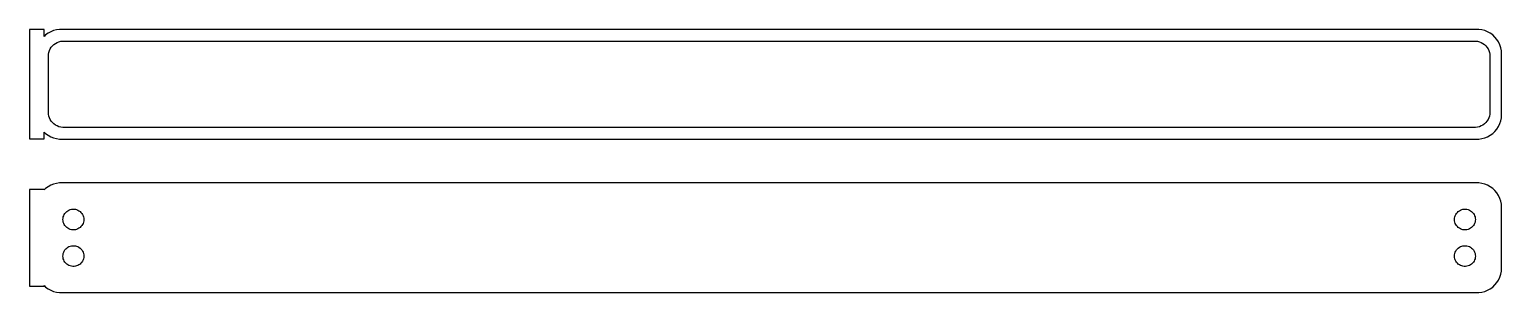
# Model space of a CAD drawing. Header units: metres. Extents: x -152 to 150, y 52 to 106.
import ezdxf

# ---------------------------------------------------------------- set-up
doc = ezdxf.new("R2010")
doc.units = ezdxf.units.M

msp = doc.modelspace()

# ---------------------------------------------------------------- linework, layer by layer
for p, q in [((-148.5, 105.729), (-151.5, 105.729)), ((-151.5, 105.729), (-151.5, 83.2707)), ((-148.5, 104.309), (-148.5, 105.729)), ((-145.937, 105.661), (-146.545, 105.505)), ((-145.314, 105.74), (-145.937, 105.661)), ((145.314, 105.74), (-145.314, 105.74)), ((145.937, 105.661), (145.314, 105.74)), ((146.545, 105.505), (145.937, 105.661)), ((-148.187, 104.603), (-148.5, 104.309)), ((-147.679, 104.972), (-148.187, 104.603)), ((-147.129, 105.274), (-147.679, 104.972)), ((-146.545, 105.505), (-147.129, 105.274)), ((-146.769, 102.381), (-146.484, 102.649)), ((-146.484, 102.649), (-146.168, 102.878)), ((-146.168, 102.878), (-145.825, 103.067)), ((-145.825, 103.067), (-145.462, 103.211)), ((-145.462, 103.211), (-145.083, 103.308)), ((-145.083, 103.308), (-144.695, 103.357)), ((-144.695, 103.357), (144.695, 103.357)), ((144.695, 103.357), (145.083, 103.308)), ((145.083, 103.308), (145.462, 103.211)), ((145.462, 103.211), (145.825, 103.067)), ((145.825, 103.067), (146.168, 102.878)), ((146.168, 102.878), (146.484, 102.649)), ((146.484, 102.649), (146.769, 102.381)), ((147.129, 105.274), (146.545, 105.505)), ((147.679, 104.972), (147.129, 105.274)), ((148.187, 104.603), (147.679, 104.972)), ((148.645, 104.173), (148.187, 104.603)), ((149.045, 103.689), (148.645, 104.173)), ((149.382, 103.159), (149.045, 103.689)), ((149.649, 102.591), (149.382, 103.159)), ((149.843, 101.993), (149.649, 102.591)), ((-147.613, 100.25), (-147.588, 100.64)), ((-147.613, 88.75), (-147.613, 100.25)), ((-147.588, 100.64), (-147.515, 101.024)), ((-147.515, 101.024), (-147.394, 101.396)), ((-147.394, 101.396), (-147.228, 101.75)), ((-147.228, 101.75), (-147.018, 102.08)), ((-147.018, 102.08), (-146.769, 102.381)), ((146.769, 102.381), (147.018, 102.08)), ((147.018, 102.08), (147.228, 101.75)), ((147.228, 101.75), (147.394, 101.396)), ((147.394, 101.396), (147.515, 101.024)), ((147.515, 101.024), (147.588, 100.64)), ((147.588, 100.64), (147.613, 100.25)), ((147.613, 100.25), (147.613, 88.75)), ((149.961, 101.377), (149.843, 101.993)), ((150, 100.75), (149.961, 101.377)), ((150, 88.25), (150, 100.75)), ((-147.588, 88.3598), (-147.613, 88.75)), ((-147.515, 87.9759), (-147.588, 88.3598)), ((-147.394, 87.6041), (-147.515, 87.9759)), ((-147.228, 87.2504), (-147.394, 87.6041)), ((147.394, 87.6041), (147.228, 87.2504)), ((147.515, 87.9759), (147.394, 87.6041)), ((147.588, 88.3598), (147.515, 87.9759)), ((147.613, 88.75), (147.588, 88.3598)), ((149.843, 87.0066), (149.961, 87.6233)), ((149.961, 87.6233), (150, 88.25)), ((-148.5, 83.2707), (-148.5, 84.6913)), ((-148.5, 84.6913), (-148.187, 84.3974)), ((-147.018, 86.9203), (-147.228, 87.2504)), ((-146.769, 86.6191), (-147.018, 86.9203)), ((-146.484, 86.3515), (-146.769, 86.6191)), ((-146.168, 86.1217), (-146.484, 86.3515)), ((-145.825, 85.9333), (-146.168, 86.1217)), ((-145.462, 85.7894), (-145.825, 85.9333)), ((-145.083, 85.6922), (-145.462, 85.7894)), ((-144.695, 85.6432), (-145.083, 85.6922)), ((144.695, 85.6432), (-144.695, 85.6432)), ((145.083, 85.6922), (144.695, 85.6432)), ((145.462, 85.7894), (145.083, 85.6922)), ((145.825, 85.9333), (145.462, 85.7894)), ((146.168, 86.1217), (145.825, 85.9333)), ((146.484, 86.3515), (146.168, 86.1217)), ((146.769, 86.6191), (146.484, 86.3515)), ((147.018, 86.9203), (146.769, 86.6191)), ((147.228, 87.2504), (147.018, 86.9203)), ((148.187, 84.3974), (148.645, 84.8273)), ((148.645, 84.8273), (149.045, 85.3111)), ((149.045, 85.3111), (149.382, 85.8412)), ((149.382, 85.8412), (149.649, 86.4094)), ((149.649, 86.4094), (149.843, 87.0066)), ((-151.5, 83.2707), (-148.5, 83.2707)), ((-148.187, 84.3974), (-147.679, 84.0284)), ((-147.679, 84.0284), (-147.129, 83.7259)), ((-147.129, 83.7259), (-146.545, 83.4947)), ((-146.545, 83.4947), (-145.937, 83.3386)), ((-145.937, 83.3386), (-145.314, 83.2599)), ((-145.314, 83.2599), (145.314, 83.2599)), ((145.314, 83.2599), (145.937, 83.3386)), ((145.937, 83.3386), (146.545, 83.4947)), ((146.545, 83.4947), (147.129, 83.7259)), ((147.129, 83.7259), (147.679, 84.0284)), ((147.679, 84.0284), (148.187, 84.3974)), ((-148.5, 72.9026), (-151.5, 72.9026)), ((-151.5, 72.9026), (-151.5, 53.0974)), ((-148.187, 73.1026), (-148.5, 72.8087)), ((-148.5, 72.8087), (-148.5, 72.9026)), ((-147.679, 73.4716), (-148.187, 73.1026)), ((-147.129, 73.7741), (-147.679, 73.4716)), ((-146.545, 74.0053), (-147.129, 73.7741)), ((-145.937, 74.1614), (-146.545, 74.0053)), ((-145.314, 74.2401), (-145.937, 74.1614)), ((145.314, 74.2401), (-145.314, 74.2401)), ((145.937, 74.1614), (145.314, 74.2401)), ((146.545, 74.0053), (145.937, 74.1614)), ((147.129, 73.7741), (146.545, 74.0053)), ((147.679, 73.4716), (147.129, 73.7741)), ((148.187, 73.1026), (147.679, 73.4716)), ((148.645, 72.6727), (148.187, 73.1026)), ((149.045, 72.1889), (148.645, 72.6727)), ((149.382, 71.6588), (149.045, 72.1889)), ((149.649, 71.0906), (149.382, 71.6588)), ((149.843, 70.4934), (149.649, 71.0906)), ((149.961, 69.8767), (149.843, 70.4934)), ((150, 69.25), (149.961, 69.8767)), ((-144.635, 66.75), (-144.618, 67.0176)), ((-144.618, 66.4824), (-144.635, 66.75)), ((-144.618, 67.0176), (-144.568, 67.281)), ((-144.568, 66.219), (-144.618, 66.4824)), ((-144.568, 67.281), (-144.485, 67.536)), ((-144.485, 67.536), (-144.371, 67.7787)), ((-144.371, 67.7787), (-144.227, 68.0051)), ((-144.227, 68.0051), (-144.057, 68.2117)), ((-144.057, 68.2117), (-143.861, 68.3953)), ((-143.861, 68.3953), (-143.644, 68.5529)), ((-143.644, 68.5529), (-143.409, 68.6821)), ((-143.409, 68.6821), (-143.16, 68.7808)), ((-143.16, 68.7808), (-142.9, 68.8475)), ((-142.9, 68.8475), (-142.634, 68.8811)), ((-142.634, 68.8811), (-142.366, 68.8811)), ((-142.366, 68.8811), (-142.1, 68.8475)), ((-142.1, 68.8475), (-141.84, 68.7808)), ((-141.84, 68.7808), (-141.591, 68.6821)), ((-141.591, 68.6821), (-141.356, 68.5529)), ((-141.356, 68.5529), (-141.139, 68.3953)), ((-141.139, 68.3953), (-140.943, 68.2117)), ((-140.943, 68.2117), (-140.773, 68.0051)), ((-140.773, 68.0051), (-140.629, 67.7787)), ((-140.629, 67.7787), (-140.515, 67.536)), ((-140.515, 67.536), (-140.432, 67.281)), ((-140.432, 67.281), (-140.382, 67.0176)), ((-140.382, 66.4824), (-140.432, 66.219)), ((-140.382, 67.0176), (-140.365, 66.75)), ((-140.365, 66.75), (-140.382, 66.4824)), ((140.365, 66.75), (140.382, 67.0176)), ((140.382, 66.4824), (140.365, 66.75)), ((140.382, 67.0176), (140.432, 67.281)), ((140.432, 66.219), (140.382, 66.4824)), ((140.432, 67.281), (140.515, 67.536)), ((140.515, 67.536), (140.629, 67.7787)), ((140.629, 67.7787), (140.773, 68.0051)), ((140.773, 68.0051), (140.943, 68.2117)), ((140.943, 68.2117), (141.139, 68.3953)), ((141.139, 68.3953), (141.356, 68.5529)), ((141.356, 68.5529), (141.591, 68.6821)), ((141.591, 68.6821), (141.84, 68.7808)), ((141.84, 68.7808), (142.1, 68.8475)), ((142.1, 68.8475), (142.366, 68.8811)), ((142.366, 68.8811), (142.634, 68.8811)), ((142.634, 68.8811), (142.9, 68.8475)), ((142.9, 68.8475), (143.16, 68.7808)), ((143.16, 68.7808), (143.409, 68.6821)), ((143.409, 68.6821), (143.644, 68.5529)), ((143.644, 68.5529), (143.861, 68.3953)), ((143.861, 68.3953), (144.057, 68.2117)), ((144.057, 68.2117), (144.227, 68.0051)), ((144.227, 68.0051), (144.371, 67.7787)), ((144.371, 67.7787), (144.485, 67.536)), ((144.485, 67.536), (144.568, 67.281)), ((144.568, 67.281), (144.618, 67.0176)), ((144.618, 66.4824), (144.568, 66.219)), ((144.618, 67.0176), (144.635, 66.75)), ((144.635, 66.75), (144.618, 66.4824)), ((150, 56.75), (150, 69.25)), ((-144.485, 65.9639), (-144.568, 66.219)), ((-144.371, 65.7213), (-144.485, 65.9639)), ((-144.227, 65.4949), (-144.371, 65.7213)), ((-144.057, 65.2883), (-144.227, 65.4949)), ((-143.861, 65.1047), (-144.057, 65.2883)), ((-143.644, 64.9471), (-143.861, 65.1047)), ((-143.409, 64.8179), (-143.644, 64.9471)), ((-143.16, 64.7192), (-143.409, 64.8179)), ((-142.9, 64.6525), (-143.16, 64.7192)), ((-142.634, 64.6189), (-142.9, 64.6525)), ((-142.366, 64.6189), (-142.634, 64.6189)), ((-142.1, 64.6525), (-142.366, 64.6189)), ((-141.84, 64.7192), (-142.1, 64.6525)), ((-141.591, 64.8179), (-141.84, 64.7192)), ((-141.356, 64.9471), (-141.591, 64.8179)), ((-141.139, 65.1047), (-141.356, 64.9471)), ((-140.943, 65.2883), (-141.139, 65.1047)), ((-140.773, 65.4949), (-140.943, 65.2883)), ((-140.629, 65.7213), (-140.773, 65.4949)), ((-140.515, 65.9639), (-140.629, 65.7213)), ((-140.432, 66.219), (-140.515, 65.9639)), ((140.515, 65.9639), (140.432, 66.219)), ((140.629, 65.7213), (140.515, 65.9639)), ((140.773, 65.4949), (140.629, 65.7213)), ((140.943, 65.2883), (140.773, 65.4949)), ((141.139, 65.1047), (140.943, 65.2883)), ((141.356, 64.9471), (141.139, 65.1047)), ((141.591, 64.8179), (141.356, 64.9471)), ((141.84, 64.7192), (141.591, 64.8179)), ((142.1, 64.6525), (141.84, 64.7192)), ((142.366, 64.6189), (142.1, 64.6525)), ((142.634, 64.6189), (142.366, 64.6189)), ((142.9, 64.6525), (142.634, 64.6189)), ((143.16, 64.7192), (142.9, 64.6525)), ((143.409, 64.8179), (143.16, 64.7192)), ((143.644, 64.9471), (143.409, 64.8179)), ((143.861, 65.1047), (143.644, 64.9471)), ((144.057, 65.2883), (143.861, 65.1047)), ((144.227, 65.4949), (144.057, 65.2883)), ((144.371, 65.7213), (144.227, 65.4949)), ((144.485, 65.9639), (144.371, 65.7213)), ((144.568, 66.219), (144.485, 65.9639)), ((-144.371, 60.2787), (-144.227, 60.5051)), ((-144.227, 60.5051), (-144.057, 60.7117)), ((-144.057, 60.7117), (-143.861, 60.8953)), ((-143.861, 60.8953), (-143.644, 61.0529)), ((-143.644, 61.0529), (-143.409, 61.1821)), ((-143.409, 61.1821), (-143.16, 61.2808)), ((-143.16, 61.2808), (-142.9, 61.3475)), ((-142.9, 61.3475), (-142.634, 61.3811)), ((-142.634, 61.3811), (-142.366, 61.3811)), ((-142.366, 61.3811), (-142.1, 61.3475)), ((-142.1, 61.3475), (-141.84, 61.2808)), ((-141.84, 61.2808), (-141.591, 61.1821)), ((-141.591, 61.1821), (-141.356, 61.0529)), ((-141.356, 61.0529), (-141.139, 60.8953)), ((-141.139, 60.8953), (-140.943, 60.7117)), ((-140.943, 60.7117), (-140.773, 60.5051)), ((-140.773, 60.5051), (-140.629, 60.2787)), ((140.629, 60.2787), (140.773, 60.5051)), ((140.773, 60.5051), (140.943, 60.7117)), ((140.943, 60.7117), (141.139, 60.8953)), ((141.139, 60.8953), (141.356, 61.0529)), ((141.356, 61.0529), (141.591, 61.1821)), ((141.591, 61.1821), (141.84, 61.2808)), ((141.84, 61.2808), (142.1, 61.3475)), ((142.1, 61.3475), (142.366, 61.3811)), ((142.366, 61.3811), (142.634, 61.3811)), ((142.634, 61.3811), (142.9, 61.3475)), ((142.9, 61.3475), (143.16, 61.2808)), ((143.16, 61.2808), (143.409, 61.1821)), ((143.409, 61.1821), (143.644, 61.0529)), ((143.644, 61.0529), (143.861, 60.8953)), ((143.861, 60.8953), (144.057, 60.7117)), ((144.057, 60.7117), (144.227, 60.5051)), ((144.227, 60.5051), (144.371, 60.2787)), ((-144.635, 59.25), (-144.618, 59.5176)), ((-144.618, 58.9824), (-144.635, 59.25)), ((-144.618, 59.5176), (-144.568, 59.781)), ((-144.568, 58.719), (-144.618, 58.9824)), ((-144.568, 59.781), (-144.485, 60.0361)), ((-144.485, 58.464), (-144.568, 58.719)), ((-144.485, 60.0361), (-144.371, 60.2787)), ((-144.371, 58.2213), (-144.485, 58.464)), ((-144.227, 57.9949), (-144.371, 58.2213)), ((-144.057, 57.7883), (-144.227, 57.9949)), ((-143.861, 57.6047), (-144.057, 57.7883)), ((-143.644, 57.4471), (-143.861, 57.6047)), ((-143.409, 57.3179), (-143.644, 57.4471)), ((-143.16, 57.2192), (-143.409, 57.3179)), ((-141.591, 57.3179), (-141.84, 57.2192)), ((-141.356, 57.4471), (-141.591, 57.3179)), ((-141.139, 57.6047), (-141.356, 57.4471)), ((-140.943, 57.7883), (-141.139, 57.6047)), ((-140.773, 57.9949), (-140.943, 57.7883)), ((-140.629, 58.2213), (-140.773, 57.9949)), ((-140.629, 60.2787), (-140.515, 60.0361)), ((-140.515, 58.464), (-140.629, 58.2213)), ((-140.515, 60.0361), (-140.432, 59.781)), ((-140.432, 58.719), (-140.515, 58.464)), ((-140.432, 59.781), (-140.382, 59.5176)), ((-140.382, 58.9824), (-140.432, 58.719)), ((-140.382, 59.5176), (-140.365, 59.25)), ((-140.365, 59.25), (-140.382, 58.9824)), ((140.365, 59.25), (140.382, 59.5176)), ((140.382, 58.9824), (140.365, 59.25)), ((140.382, 59.5176), (140.432, 59.781)), ((140.432, 58.719), (140.382, 58.9824)), ((140.432, 59.781), (140.515, 60.0361)), ((140.515, 58.464), (140.432, 58.719)), ((140.515, 60.0361), (140.629, 60.2787)), ((140.629, 58.2213), (140.515, 58.464)), ((140.773, 57.9949), (140.629, 58.2213)), ((140.943, 57.7883), (140.773, 57.9949)), ((141.139, 57.6047), (140.943, 57.7883)), ((141.356, 57.4471), (141.139, 57.6047)), ((141.591, 57.3179), (141.356, 57.4471)), ((141.84, 57.2192), (141.591, 57.3179)), ((143.409, 57.3179), (143.16, 57.2192)), ((143.644, 57.4471), (143.409, 57.3179)), ((143.861, 57.6047), (143.644, 57.4471)), ((144.057, 57.7883), (143.861, 57.6047)), ((144.227, 57.9949), (144.057, 57.7883)), ((144.371, 58.2213), (144.227, 57.9949)), ((144.371, 60.2787), (144.485, 60.0361)), ((144.485, 58.464), (144.371, 58.2213)), ((144.485, 60.0361), (144.568, 59.781)), ((144.568, 58.719), (144.485, 58.464)), ((144.568, 59.781), (144.618, 59.5176)), ((144.618, 58.9824), (144.568, 58.719)), ((144.618, 59.5176), (144.635, 59.25)), ((144.635, 59.25), (144.618, 58.9824)), ((-142.9, 57.1525), (-143.16, 57.2192)), ((-142.634, 57.1189), (-142.9, 57.1525)), ((-142.366, 57.1189), (-142.634, 57.1189)), ((-142.1, 57.1525), (-142.366, 57.1189)), ((-141.84, 57.2192), (-142.1, 57.1525)), ((142.1, 57.1525), (141.84, 57.2192)), ((142.366, 57.1189), (142.1, 57.1525)), ((142.634, 57.1189), (142.366, 57.1189)), ((142.9, 57.1525), (142.634, 57.1189)), ((143.16, 57.2192), (142.9, 57.1525)), ((149.045, 53.8111), (149.382, 54.3412)), ((149.382, 54.3412), (149.649, 54.9094)), ((149.649, 54.9094), (149.843, 55.5066)), ((149.843, 55.5066), (149.961, 56.1233)), ((149.961, 56.1233), (150, 56.75)), ((-151.5, 53.0974), (-148.5, 53.0974)), ((-148.5, 53.0974), (-148.5, 53.1913)), ((-148.5, 53.1913), (-148.187, 52.8974)), ((-148.187, 52.8974), (-147.679, 52.5284)), ((-147.679, 52.5284), (-147.129, 52.2259)), ((-147.129, 52.2259), (-146.545, 51.9947)), ((-146.545, 51.9947), (-145.937, 51.8386)), ((-145.937, 51.8386), (-145.314, 51.7599)), ((-145.314, 51.7599), (145.314, 51.7599)), ((145.314, 51.7599), (145.937, 51.8386)), ((145.937, 51.8386), (146.545, 51.9947)), ((146.545, 51.9947), (147.129, 52.2259)), ((147.129, 52.2259), (147.679, 52.5284)), ((147.679, 52.5284), (148.187, 52.8974)), ((148.187, 52.8974), (148.645, 53.3273)), ((148.645, 53.3273), (149.045, 53.8111))]:
    msp.add_line(p, q)

doc.saveas('drawing.dxf')
